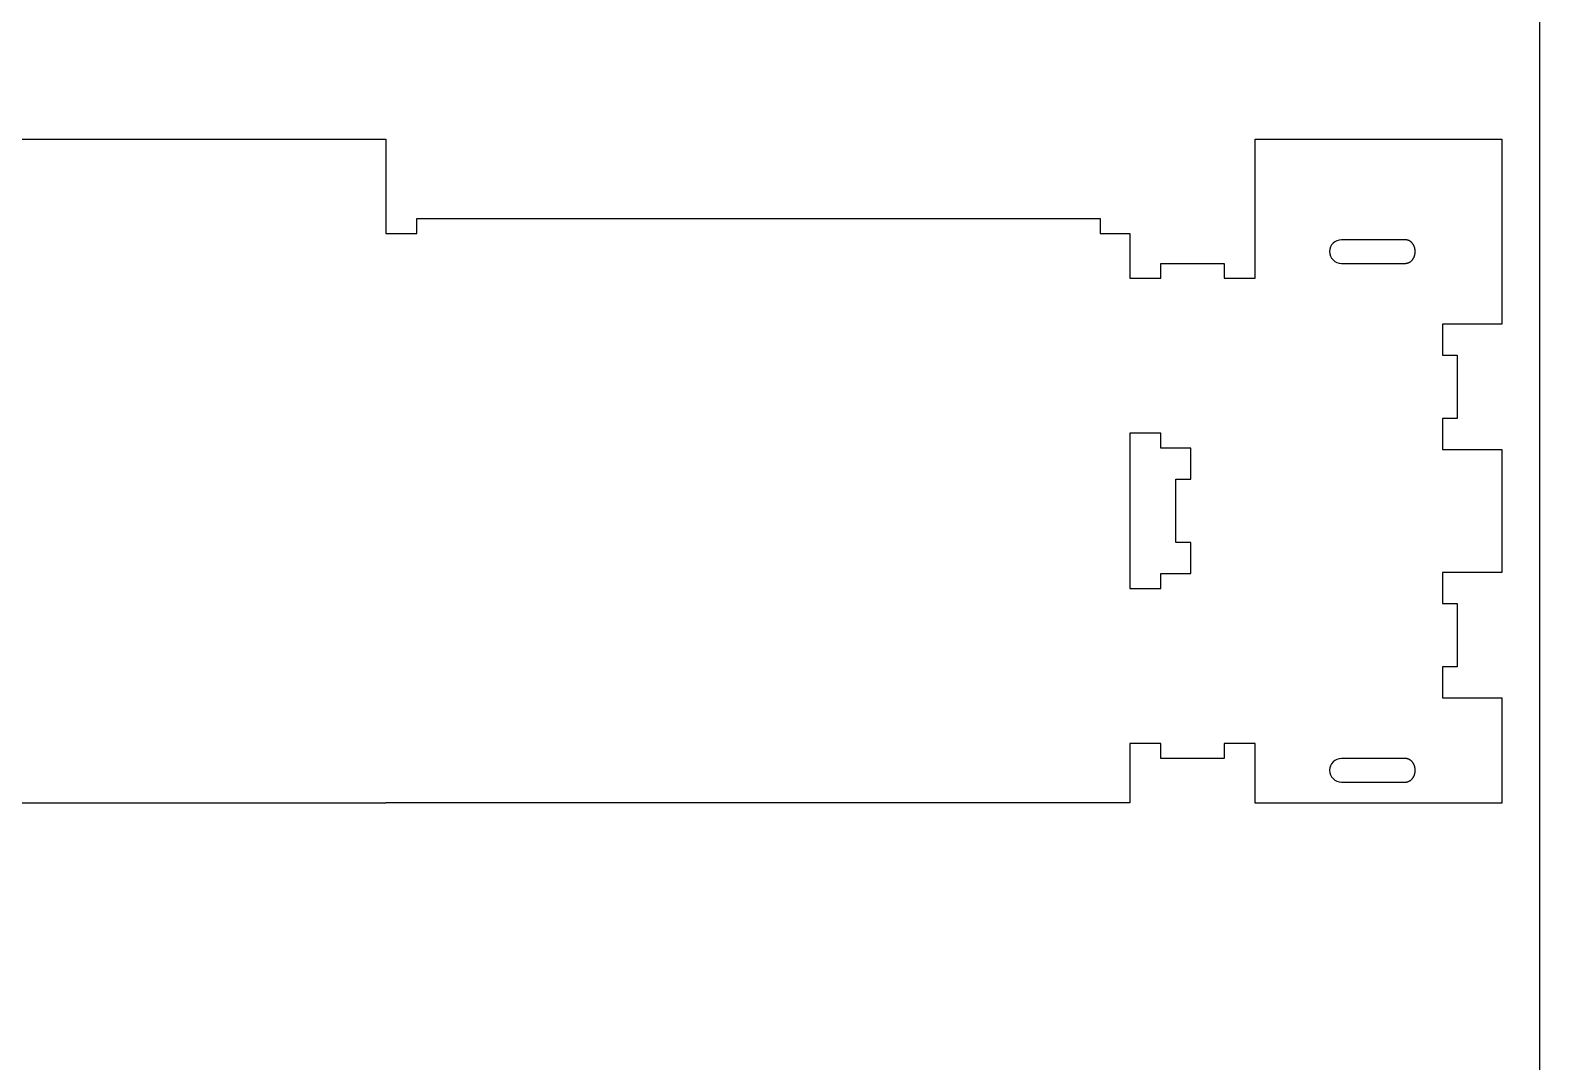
# Model space of a CAD drawing. Extents: x 0 to 4485, y 0 to 8771.
# Drawn here: x 2203 to 2812, y 4254 to 4670 of the extents above; entities that cross this region are included whole.
import ezdxf

# ---------------------------------------------------------------- set-up
doc = ezdxf.new("R2010")
doc.units = 0
for name, color, linetype in [('0_SHEET_SPRUCEPLY_2440X122', 1, 'CONTINUOUS'), ('3_ANYTOOL_CUTTHROUGH_INSID', 4, 'CONTINUOUS'), ('4_ANYTOOL_CUTTHROUGH_OUTSI', 5, 'CONTINUOUS')]:
    doc.layers.add(name, color=color, linetype=linetype)

msp = doc.modelspace()

# ---------------------------------------------------------------- linework, layer by layer
at = {"layer": '0_SHEET_SPRUCEPLY_2440X122'}
msp.add_lwpolyline([(371.7, 4982.59), (371.7, 3762.59), (2811.7, 3762.59), (2811.7, 4982.59)], close=True, dxfattribs=at)
at = {"layer": '3_ANYTOOL_CUTTHROUGH_INSID', "color": 4}
for points in [[(2731.7, 4585.16, 1), (2731.7, 4575.66), (2757.44, 4575.66), (2757.54, 4575.66), (2757.64, 4575.67), (2757.74, 4575.67), (2757.83, 4575.68), (2757.93, 4575.69), (2758.03, 4575.71), (2758.12, 4575.73), (2758.22, 4575.74), (2758.32, 4575.77), (2758.42, 4575.8), (2758.52, 4575.82), (2758.61, 4575.86), (2758.71, 4575.89), (2758.81, 4575.93), (2758.9, 4575.97), (2758.99, 4576.01), (2759.09, 4576.06), (2759.18, 4576.11), (2759.28, 4576.17), (2759.37, 4576.22), (2759.46, 4576.28), (2759.55, 4576.34), (2759.63, 4576.4), (2759.72, 4576.47), (2759.8, 4576.54), (2759.89, 4576.61), (2759.97, 4576.69), (2760.05, 4576.77), (2760.13, 4576.85), (2760.2, 4576.93), (2760.27, 4577.01), (2760.35, 4577.1), (2760.42, 4577.18), (2760.48, 4577.27), (2760.55, 4577.37), (2760.61, 4577.46), (2760.67, 4577.56), (2760.73, 4577.65), (2760.79, 4577.75), (2760.84, 4577.85), (2760.9, 4577.95), (2760.95, 4578.06), (2760.99, 4578.16), (2761.04, 4578.26), (2761.08, 4578.37), (2761.12, 4578.48), (2761.16, 4578.58), (2761.19, 4578.69), (2761.23, 4578.8), (2761.26, 4578.9), (2761.28, 4579.01), (2761.31, 4579.12), (2761.33, 4579.23), (2761.35, 4579.34), (2761.37, 4579.45), (2761.39, 4579.56), (2761.41, 4579.66), (2761.42, 4579.77), (2761.43, 4579.88), (2761.44, 4579.98), (2761.44, 4580.09), (2761.45, 4580.2), (2761.45, 4580.3), (2761.45, 4580.41), (2761.45, 4580.52), (2761.45, 4580.62), (2761.44, 4580.73), (2761.44, 4580.84), (2761.43, 4580.94), (2761.42, 4581.05), (2761.41, 4581.16), (2761.39, 4581.26), (2761.37, 4581.37), (2761.35, 4581.48), (2761.33, 4581.59), (2761.31, 4581.7), (2761.28, 4581.81), (2761.26, 4581.91), (2761.23, 4582.02), (2761.19, 4582.13), (2761.16, 4582.24), (2761.12, 4582.34), (2761.08, 4582.45), (2761.04, 4582.56), (2760.99, 4582.66), (2760.95, 4582.76), (2760.9, 4582.87), (2760.84, 4582.97), (2760.79, 4583.07), (2760.73, 4583.17), (2760.67, 4583.26), (2760.61, 4583.36), (2760.55, 4583.45), (2760.48, 4583.54), (2760.42, 4583.64), (2760.35, 4583.72), (2760.27, 4583.81), (2760.2, 4583.89), (2760.13, 4583.97), (2760.05, 4584.05), (2759.97, 4584.13), (2759.89, 4584.21), (2759.8, 4584.28), (2759.72, 4584.35), (2759.63, 4584.42), (2759.55, 4584.48), (2759.46, 4584.54), (2759.37, 4584.6), (2759.28, 4584.65), (2759.18, 4584.71), (2759.09, 4584.76), (2758.99, 4584.81), (2758.9, 4584.85), (2758.81, 4584.89), (2758.71, 4584.93), (2758.61, 4584.96), (2758.52, 4584.99), (2758.42, 4585.02), (2758.32, 4585.05), (2758.22, 4585.07), (2758.12, 4585.09), (2758.03, 4585.11), (2757.93, 4585.13), (2757.83, 4585.14), (2757.74, 4585.15), (2757.64, 4585.15), (2757.54, 4585.16), (2757.44, 4585.16)], [(2731.7, 4366.66), (2757.44, 4366.66), (2757.54, 4366.66), (2757.64, 4366.67), (2757.74, 4366.67), (2757.83, 4366.68), (2757.93, 4366.69), (2758.03, 4366.71), (2758.12, 4366.73), (2758.22, 4366.74), (2758.32, 4366.77), (2758.42, 4366.8), (2758.52, 4366.82), (2758.61, 4366.86), (2758.71, 4366.89), (2758.81, 4366.93), (2758.9, 4366.97), (2758.99, 4367.01), (2759.09, 4367.06), (2759.18, 4367.11), (2759.28, 4367.17), (2759.37, 4367.22), (2759.46, 4367.28), (2759.55, 4367.34), (2759.63, 4367.4), (2759.72, 4367.47), (2759.8, 4367.54), (2759.89, 4367.61), (2759.97, 4367.69), (2760.05, 4367.77), (2760.13, 4367.85), (2760.2, 4367.93), (2760.27, 4368.01), (2760.35, 4368.1), (2760.42, 4368.18), (2760.48, 4368.27), (2760.55, 4368.37), (2760.61, 4368.46), (2760.67, 4368.56), (2760.73, 4368.65), (2760.79, 4368.75), (2760.84, 4368.85), (2760.9, 4368.95), (2760.95, 4369.06), (2760.99, 4369.16), (2761.04, 4369.26), (2761.08, 4369.37), (2761.12, 4369.48), (2761.16, 4369.58), (2761.19, 4369.69), (2761.23, 4369.8), (2761.26, 4369.9), (2761.28, 4370.01), (2761.31, 4370.12), (2761.33, 4370.23), (2761.35, 4370.34), (2761.37, 4370.45), (2761.39, 4370.56), (2761.41, 4370.66), (2761.42, 4370.77), (2761.43, 4370.88), (2761.44, 4370.98), (2761.44, 4371.09), (2761.45, 4371.2), (2761.45, 4371.3), (2761.45, 4371.41), (2761.45, 4371.52), (2761.45, 4371.62), (2761.44, 4371.73), (2761.44, 4371.84), (2761.43, 4371.94), (2761.42, 4372.05), (2761.41, 4372.16), (2761.39, 4372.26), (2761.37, 4372.37), (2761.35, 4372.48), (2761.33, 4372.59), (2761.31, 4372.7), (2761.28, 4372.81), (2761.26, 4372.91), (2761.23, 4373.02), (2761.19, 4373.13), (2761.16, 4373.24), (2761.12, 4373.34), (2761.08, 4373.45), (2761.04, 4373.56), (2760.99, 4373.66), (2760.95, 4373.76), (2760.9, 4373.87), (2760.84, 4373.97), (2760.79, 4374.07), (2760.73, 4374.17), (2760.67, 4374.26), (2760.61, 4374.36), (2760.55, 4374.45), (2760.48, 4374.54), (2760.42, 4374.64), (2760.35, 4374.72), (2760.27, 4374.81), (2760.2, 4374.89), (2760.13, 4374.97), (2760.05, 4375.05), (2759.97, 4375.13), (2759.89, 4375.21), (2759.8, 4375.28), (2759.72, 4375.35), (2759.63, 4375.42), (2759.55, 4375.48), (2759.46, 4375.54), (2759.37, 4375.6), (2759.28, 4375.65), (2759.18, 4375.71), (2759.09, 4375.76), (2758.99, 4375.81), (2758.9, 4375.85), (2758.81, 4375.89), (2758.71, 4375.93), (2758.61, 4375.96), (2758.52, 4375.99), (2758.42, 4376.02), (2758.32, 4376.05), (2758.22, 4376.07), (2758.12, 4376.09), (2758.03, 4376.11), (2757.93, 4376.13), (2757.83, 4376.14), (2757.74, 4376.15), (2757.64, 4376.15), (2757.54, 4376.16), (2757.44, 4376.16), (2731.7, 4376.16, 1)]]:
    msp.add_lwpolyline(points, format="xyb", close=True, dxfattribs=at)
msp.add_lwpolyline([(2646.7, 4444.7), (2658.95, 4444.7), (2658.95, 4450.7), (2670.95, 4450.7), (2670.95, 4463.2), (2664.95, 4463.2), (2664.95, 4488.7), (2670.95, 4488.7), (2670.95, 4501.2), (2658.95, 4501.2), (2658.95, 4507.2), (2646.45, 4507.2), (2646.45, 4444.7)], close=True, dxfattribs=at)
at = {"layer": '4_ANYTOOL_CUTTHROUGH_OUTSI', "color": 5}
msp.add_lwpolyline([(2046.95, 4625.66), (2346.45, 4625.66), (2346.45, 4587.75), (2358.95, 4587.75), (2358.95, 4593.75), (2634.45, 4593.75), (2634.45, 4587.75), (2646.45, 4587.75), (2646.45, 4569.66), (2658.95, 4569.66), (2658.95, 4575.66), (2684.45, 4575.66), (2684.45, 4569.66), (2696.95, 4569.66), (2696.95, 4625.66), (2796.45, 4625.66), (2796.45, 4551.16), (2772.45, 4551.16), (2772.45, 4538.66), (2778.45, 4538.66), (2778.45, 4513.16), (2772.45, 4513.16), (2772.45, 4500.66), (2796.45, 4500.66), (2796.45, 4451.16), (2772.45, 4451.16), (2772.45, 4438.66), (2778.45, 4438.66), (2778.45, 4413.16), (2772.45, 4413.16), (2772.45, 4400.66), (2796.45, 4400.66), (2796.45, 4358.16), (2696.95, 4358.16), (2696.95, 4382.16), (2684.45, 4382.16), (2684.45, 4376.16), (2658.95, 4376.16), (2658.95, 4382.16), (2646.45, 4382.16), (2646.45, 4358.25), (2346.45, 4358.25), (2346.45, 4358.16), (2046.95, 4358.16)], dxfattribs=at)

doc.saveas('drawing.dxf')
